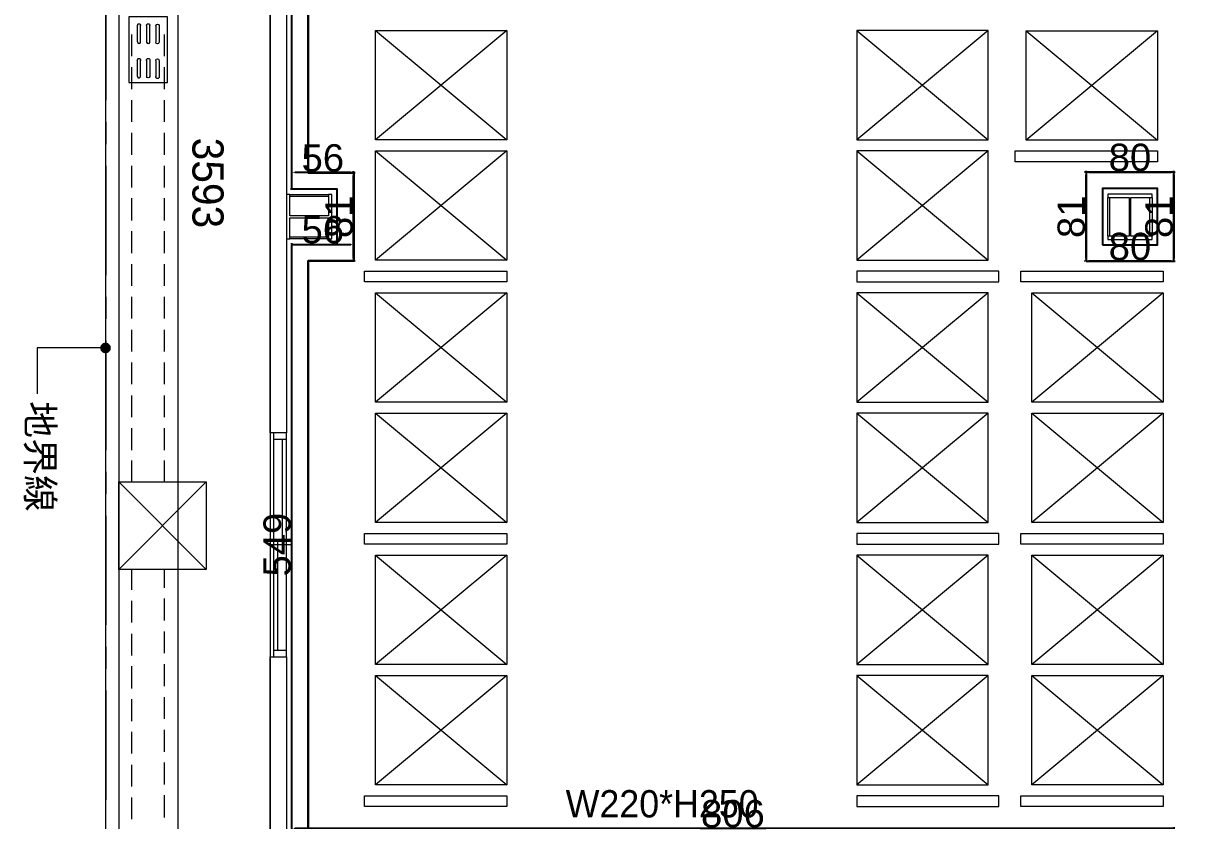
# Model space of a CAD drawing. Header units: millimetres. Extents: x -15161 to 10473752, y -72817 to 33960.
# Drawn here: x 35540 to 36615, y 1159 to 1888 of the extents above; entities that cross this region are included whole.
import ezdxf

# ---------------------------------------------------------------- set-up
doc = ezdxf.new("R2010")
doc.units = ezdxf.units.MM
for name, color, linetype in [('PDF_單色填滿', 7, 'Continuous'), ('PDF_幾何圖形', 7, 'Continuous'), ('PDF_文字', 7, 'Continuous')]:
    doc.layers.add(name, color=color, linetype=linetype)
doc.styles.add('PDF PMingLiU', font='PMingLiU.ttf')
doc.styles.get("Standard").update_dxf_attribs({"font": 'arial.ttf'})
doc.dimstyles.new('ISO-25', dxfattribs={"dimtxt": 25, "dimasz": 2.5, "dimexe": 1.25, "dimexo": 0.625, "dimtad": 1, "dimdec": 0, "dimtxsty": 'Standard', "dimcen": 2.5, "dimadec": 0, "dimazin": 0, "dimtfac": 1, "dimtdec": 0, "dimtmove": 0, "dimatfit": 3, "dimfxl": 1, "dimarcsym": 0})

# ---------------------------------------------------------------- blocks, each defined once
blk = doc.blocks.new('拆除後的建築底圖1131126')
at = {"layer": 'PDF_單色填滿', "lineweight": 0}
for points in [[(9377.3, 1591.4), (9377.7, 1593.5), (9381.9, 1591.4)], [(9377.7, 1588.9), (9377.3, 1591.4), (9381.9, 1591.4)], [(9377.7, 1593.5), (9379.8, 1595.6), (9381.9, 1591.4)], [(9379.8, 1586.8), (9377.7, 1588.9), (9381.9, 1591.4)], [(9379.8, 1595.6), (9381.9, 1596.1), (9381.9, 1591.4)], [(9381.9, 1586.3), (9379.8, 1586.8), (9381.9, 1591.4)], [(9381.9, 1596.1), (9384.5, 1595.6), (9381.9, 1591.4)], [(9384.5, 1595.6), (9386.6, 1593.5), (9381.9, 1591.4)], [(9386.6, 1593.5), (9387, 1591.4), (9381.9, 1591.4)], [(9387, 1591.4), (9386.6, 1588.9), (9381.9, 1591.4)], [(9386.6, 1588.9), (9384.5, 1586.8), (9381.9, 1591.4)], [(9384.5, 1586.8), (9381.9, 1586.3), (9381.9, 1591.4)]]:
    blk.add_solid(points, dxfattribs=at)
at = {"layer": 'PDF_幾何圖形', "lineweight": 0}
for points in [[(10789.3, -581.5), (9382.4, -762.3), (9382.4, 3697.8), (9394.2, 3697.8), (9394.2, -748.7), (10787.6, -569.6)], [(9532.7, 3547.1), (9532.7, -46.7), (9448.4, -46.7), (9448.4, 3547.1)], [(9547.5, 1980.5), (9547.5, 1513.5), (9532.7, 1513.5), (9532.7, 1980.5)], [(9438.7, 1834), (9438.7, 1894.1), (9403.5, 1894.1), (9403.5, 1834)], [(9586, 1690.9), (9589, 1690.9), (9589, 1731.6), (9586, 1731.6), (9586, 1712.1), (9550.5, 1712.1), (9550.5, 1731.6), (9547.5, 1731.6), (9547.5, 1690.9), (9550.5, 1690.9), (9550.5, 1710.4), (9586, 1710.4)], [(9550.5, 1729.9), (9550.5, 1731.6), (9586, 1731.6), (9586, 1729.9)], [(10298.2, 1693.4), (10298.2, 1690.5), (10338.8, 1690.5), (10338.8, 1693.4), (10319.4, 1693.4), (10319.4, 1729), (10338.8, 1729), (10338.8, 1732), (10298.2, 1732), (10298.2, 1729), (10317.7, 1729), (10317.7, 1693.4)], [(10298.2, 1693.4), (10298.2, 1729), (10299.9, 1729), (10299.9, 1693.4)], [(10336.7, 1693.4), (10336.7, 1729), (10338.8, 1729), (10338.8, 1693.4)], [(9550.5, 1690.9), (9550.5, 1693), (9586, 1693), (9586, 1690.9)], [(9394.2, 1388.6), (9394.2, 1468.6), (9474.2, 1468.6), (9474.2, 1388.6)]]:
    blk.add_lwpolyline(points, close=True, dxfattribs=at)
for points in [[(9382.4, 1917.9), (9382.4, 1817.9)], [(9411.2, 1886.1), (9411.6, 1886.9), (9411.6, 1887.4), (9412, 1887.8), (9413.3, 1887.8), (9413.7, 1887.4), (9414.1, 1886.9), (9414.1, 1886.1)], [(9411.2, 1886.5), (9411.2, 1871.3), (9411.6, 1870.9), (9411.6, 1870), (9412, 1870), (9412.9, 1869.6), (9413.3, 1870), (9413.7, 1870), (9414.1, 1870.9), (9414.1, 1871.3), (9414.1, 1886.5)], [(9419.6, 1886.1), (9419.6, 1886.9), (9420.1, 1887.4), (9420.5, 1887.8), (9421.7, 1887.8), (9422.2, 1887.4), (9422.6, 1886.9), (9422.6, 1886.1)], [(9419.6, 1886.5), (9419.6, 1871.3), (9419.6, 1870.9), (9420.1, 1870), (9420.5, 1870), (9421.3, 1869.6), (9421.7, 1870), (9422.2, 1870), (9422.6, 1870.9), (9422.6, 1871.3), (9422.6, 1886.5)], [(9428.1, 1886.1), (9428.1, 1870.9)], [(9431.1, 1886.1), (9431.1, 1870.9)], [(9406.1, 1858.2), (9406.1, 1878.1)], [(9436.1, 1858.2), (9436.1, 1878.1)], [(9448.4, 1858.2), (9448.4, 1878.1)], [(9411.2, 1854.3), (9411.6, 1855.2), (9411.6, 1855.6), (9412, 1856), (9413.3, 1856), (9413.7, 1855.6), (9414.1, 1855.2), (9414.1, 1854.3)], [(9411.2, 1854.8), (9411.2, 1839.5), (9411.6, 1839.1), (9411.6, 1838.7), (9412, 1838.3), (9413.3, 1838.3), (9414.1, 1839.1), (9414.1, 1839.5), (9414.1, 1854.8)], [(9419.6, 1854.3), (9419.6, 1855.2), (9420.1, 1855.6), (9420.5, 1856), (9421.7, 1856), (9422.2, 1855.6), (9422.6, 1855.2), (9422.6, 1854.3)], [(9419.6, 1854.8), (9419.6, 1839.5)], [(9422.6, 1854.8), (9422.6, 1839.5)], [(9428.1, 1854.3), (9428.1, 1839.1)], [(9431.1, 1854.3), (9431.1, 1839.1)], [(9406.1, 1828.1), (9406.1, 1848)], [(9431.1, 1839.5), (9431.1, 1838.7), (9430.2, 1837.8), (9428.9, 1837.8), (9428.1, 1838.7), (9428.1, 1839.5)], [(9436.1, 1828.1), (9436.1, 1848)], [(9448.4, 1828.1), (9448.4, 1848)], [(9406.1, 1798), (9406.1, 1817.9)], [(9436.1, 1798), (9436.1, 1817.9)], [(9448.4, 1798), (9448.4, 1817.9)], [(9382.4, 1798), (9382.4, 1777.7)], [(9406.1, 1768), (9406.1, 1787.9)], [(9436.1, 1768), (9436.1, 1787.9)], [(9448.4, 1768), (9448.4, 1787.9)], [(9382.4, 1757.8), (9382.4, 1657.9)], [(9406.1, 1737.9), (9406.1, 1757.8)], [(9436.1, 1737.9), (9436.1, 1757.8)], [(9448.4, 1737.9), (9448.4, 1757.8)], [(9406.1, 1707.8), (9406.1, 1728.2)], [(9436.1, 1707.8), (9436.1, 1728.2)], [(9448.4, 1707.8), (9448.4, 1728.2)], [(9406.1, 1677.8), (9406.1, 1698.1)], [(9436.1, 1677.8), (9436.1, 1698.1)], [(9448.4, 1677.8), (9448.4, 1698.1)], [(9406.1, 1648.1), (9406.1, 1668)], [(9436.1, 1648.1), (9436.1, 1668)], [(9448.4, 1648.1), (9448.4, 1668)], [(9382.4, 1638), (9382.4, 1617.7)], [(9406.1, 1618.1), (9406.1, 1638)], [(9436.1, 1618.1), (9436.1, 1638)], [(9448.4, 1618.1), (9448.4, 1638)], [(9406.1, 1588), (9406.1, 1607.9)], [(9436.1, 1588), (9436.1, 1607.9)], [(9448.4, 1588), (9448.4, 1607.9)], [(9384.1, 1591.4), (9319.7, 1591.4), (9319.7, 1549.1)], [(9382.4, 1597.8), (9382.4, 1497.8)], [(9406.1, 1558), (9406.1, 1577.9)], [(9436.1, 1558), (9436.1, 1577.9)], [(9448.4, 1558), (9448.4, 1577.9)], [(9406.1, 1527.9), (9406.1, 1547.8)], [(9436.1, 1527.9), (9436.1, 1547.8)], [(9448.4, 1527.9), (9448.4, 1547.8)], [(9406.1, 1497.8), (9406.1, 1517.7)], [(9436.1, 1497.8), (9436.1, 1517.7)], [(9448.4, 1497.8), (9448.4, 1517.7)], [(9532.7, 1513.5), (9532.7, 1308.6), (9547.5, 1308.6), (9547.5, 1513.5)], [(9535.6, 1513.5), (9535.6, 1308.6)], [(9547.5, 1507.6), (9535.6, 1507.6)], [(9543.7, 1507.6), (9543.7, 1406.8)], [(9406.1, 1468.6), (9406.1, 1488.1)], [(9436.1, 1468.6), (9436.1, 1488.1)], [(9448.4, 1468.6), (9448.4, 1488.1)], [(9382.4, 1477.9), (9382.4, 1457.6)], [(9394.2, 1468.6), (9474.2, 1388.6)], [(9474.2, 1468.6), (9394.2, 1388.6)], [(9382.4, 1437.7), (9382.4, 1337.8)], [(9551.7, 1411), (9531.4, 1411)], [(9539.5, 1314.5), (9539.5, 1414.8)], [(9406.1, 1370), (9406.1, 1388.6)], [(9436.1, 1371.7), (9436.1, 1388.6)], [(9448.4, 1372.5), (9448.4, 1388.6)], [(9406.1, 1339.9), (9406.1, 1359.8)], [(9436.1, 1342), (9436.1, 1361.9)], [(9448.4, 1342.4), (9448.4, 1362.8)], [(9406.1, 1309.8), (9406.1, 1329.7)], [(9436.1, 1312), (9436.1, 1331.9)], [(9448.4, 1312.8), (9448.4, 1332.7)], [(9382.4, 1317.9), (9382.4, 1297.6)], [(9547.5, 1314.5), (9535.6, 1314.5)], [(9436.1, 1281.9), (9436.1, 1301.8)], [(9448.4, 1282.7), (9448.4, 1302.6)], [(9547.5, 1308.6), (9547.5, 826.3), (9532.7, 826.3), (9532.7, 1308.6)], [(9406.1, 1279.8), (9406.1, 1300.1)], [(9382.4, 1277.7), (9382.4, 1177.7)], [(9406.1, 1249.7), (9406.1, 1270)], [(9436.1, 1251.8), (9436.1, 1271.7)], [(9448.4, 1252.7), (9448.4, 1272.6)], [(9406.1, 1220.1), (9406.1, 1240)], [(9436.1, 1221.8), (9436.1, 1241.7)], [(9448.4, 1222.6), (9448.4, 1242.5)], [(9406.1, 1190), (9406.1, 1209.9)], [(9436.1, 1191.7), (9436.1, 1212)], [(9448.4, 1192.6), (9448.4, 1212.5)], [(9406.1, 1160), (9406.1, 1179.9)], [(9436.1, 1161.7), (9436.1, 1182)], [(9448.4, 1162.5), (9448.4, 1182.4)]]:
    blk.add_lwpolyline(points, dxfattribs=at)
at = {"layer": 'PDF_幾何圖形', "lineweight": 13}
for points in [[(9382.4, 1917.9), (9382.4, 1817.9)], [(9382.4, 1798), (9382.4, 1777.7)], [(9382.4, 1757.8), (9382.4, 1657.9)], [(9382.4, 1638), (9382.4, 1617.7)], [(9382.4, 1597.8), (9382.4, 1497.8)], [(9382.4, 1477.9), (9382.4, 1457.6)], [(9382.4, 1437.7), (9382.4, 1337.8)], [(9382.4, 1317.9), (9382.4, 1297.6)], [(9382.4, 1277.7), (9382.4, 1177.7)]]:
    blk.add_lwpolyline(points, dxfattribs=at)
at = {"layer": 'PDF_幾何圖形', "lineweight": 0}
for points in [[(9428.1, 1886.1), (9428.1, 1887.9), (9431.1, 1887.8), (9431.1, 1886.1)], [(9431.1, 1870.9), (9431.1, 1869.1), (9428.1, 1869.1), (9428.1, 1870.9)], [(9428.1, 1854.3), (9428.1, 1856.1), (9431.1, 1856.1), (9431.1, 1854.3)], [(9422.6, 1839.5), (9422.6, 1837.8), (9419.6, 1837.8), (9419.6, 1839.5)]]:
    blk.add_open_spline(points, degree=3, dxfattribs=at)
at = {"layer": 'PDF_文字', "attachment_point": 4, "rotation": 270, "style": 'PDF PMingLiU'}
for s, insert, char_height in [('3593', (9475.6, 1783.6), 28.45), ('地界線', (9321, 1542.6), 24.78)]:
    blk.add_mtext(s, dxfattribs=dict(at, insert=insert, char_height=char_height))
blk = doc.blocks.new('*D57')
at = {"color": 0, "lineweight": -2, "transparency": 16777216}
for p, q in [((35785.8, 1152.2), (35785.8, 1152.8)), ((36589.6, 1151.6), (35788.3, 1151.6)), ((36592.1, 1152.2), (36592.1, 1152.8))]:
    blk.add_line(p, q, dxfattribs=at)
at = {"color": 0, "transparency": 16777216}
for points in [[(35788.3, 1152), (35788.3, 1151.2), (35785.8, 1151.6)], [(36589.6, 1152), (36589.6, 1151.2), (36592.1, 1151.6)]]:
    blk.add_solid(points, dxfattribs=at)
at = {"layer": 'Defpoints', "color": 0, "transparency": 16777216}
for p in [(35785.8, 1151.6), (35785.8, 1151.6), (36592.1, 1151.6)]:
    blk.add_point(p, dxfattribs=at)
at = {"color": 0, "transparency": 16777216, "insert": (36188.9, 1165), "char_height": 25, "attachment_point": 5}
blk.add_mtext('806', dxfattribs=at)
blk = doc.blocks.new('*D58')
at = {"color": 0, "lineweight": -2, "transparency": 16777216}
for p, q in [((35785.8, 1139.1), (35785.8, 1683.4)), ((35786.4, 1685.9), (35787, 1685.9)), ((35785.1, 1136.6), (35784.5, 1136.6))]:
    blk.add_line(p, q, dxfattribs=at)
at = {"color": 0, "transparency": 16777216}
for points in [[(35785.3, 1683.4), (35786.2, 1683.4), (35785.8, 1685.9)], [(35785.3, 1139.1), (35786.2, 1139.1), (35785.8, 1136.6)]]:
    blk.add_solid(points, dxfattribs=at)
at = {"layer": 'Defpoints', "color": 0, "transparency": 16777216}
for p in [(35785.8, 1685.9), (35785.8, 1685.9), (35785.8, 1136.6)]:
    blk.add_point(p, dxfattribs=at)
at = {"color": 0, "transparency": 16777216, "insert": (35772.4, 1411.3), "char_height": 25, "attachment_point": 5, "rotation": 90}
blk.add_mtext('549', dxfattribs=at)
blk = doc.blocks.new('*D59')
at = {"color": 0, "lineweight": -2, "transparency": 16777216}
for p, q in [((35785.8, 1686.5), (35785.8, 1687.2)), ((35788.3, 1685.9), (35839.7, 1685.9)), ((35842.2, 1686.5), (35842.2, 1687.2))]:
    blk.add_line(p, q, dxfattribs=at)
at = {"color": 0, "transparency": 16777216}
for points in [[(35788.3, 1686.3), (35788.3, 1685.5), (35785.8, 1685.9)], [(35839.7, 1686.3), (35839.7, 1685.5), (35842.2, 1685.9)]]:
    blk.add_solid(points, dxfattribs=at)
at = {"layer": 'Defpoints', "color": 0, "transparency": 16777216}
for p in [(35785.8, 1685.9), (35842.2, 1685.9), (35842.2, 1685.9)]:
    blk.add_point(p, dxfattribs=at)
at = {"color": 0, "transparency": 16777216, "insert": (35814, 1699.3), "char_height": 25, "attachment_point": 5}
blk.add_mtext('56', dxfattribs=at)
blk = doc.blocks.new('*D60')
at = {"color": 0, "lineweight": -2, "transparency": 16777216}
for p, q in [((35842.2, 1673.4), (35842.2, 1749.1)), ((35842.9, 1751.6), (35843.5, 1751.6)), ((35842.9, 1670.9), (35843.5, 1670.9))]:
    blk.add_line(p, q, dxfattribs=at)
at = {"color": 0, "transparency": 16777216}
for points in [[(35841.8, 1749.1), (35842.7, 1749.1), (35842.2, 1751.6)], [(35841.8, 1673.4), (35842.7, 1673.4), (35842.2, 1670.9)]]:
    blk.add_solid(points, dxfattribs=at)
at = {"layer": 'Defpoints', "color": 0, "transparency": 16777216}
for p in [(35842.2, 1751.6), (35842.2, 1751.6), (35842.2, 1670.9)]:
    blk.add_point(p, dxfattribs=at)
at = {"color": 0, "transparency": 16777216, "insert": (35828.9, 1711.2), "char_height": 25, "attachment_point": 5, "rotation": 90}
blk.add_mtext('81', dxfattribs=at)
blk = doc.blocks.new('*D61')
at = {"color": 0, "lineweight": -2, "transparency": 16777216}
for p, q in [((35785.8, 1752.2), (35785.8, 1752.8)), ((35842.2, 1752.2), (35842.2, 1752.8)), ((35839.7, 1751.6), (35788.3, 1751.6))]:
    blk.add_line(p, q, dxfattribs=at)
at = {"color": 0, "transparency": 16777216}
for points in [[(35788.3, 1752), (35788.3, 1751.1), (35785.8, 1751.6)], [(35839.7, 1752), (35839.7, 1751.1), (35842.2, 1751.6)]]:
    blk.add_solid(points, dxfattribs=at)
at = {"layer": 'Defpoints', "color": 0, "transparency": 16777216}
for p in [(35785.8, 1751.6), (35785.8, 1751.6), (35842.2, 1751.6)]:
    blk.add_point(p, dxfattribs=at)
at = {"color": 0, "transparency": 16777216, "insert": (35814, 1764.9), "char_height": 25, "attachment_point": 5}
blk.add_mtext('56', dxfattribs=at)
blk = doc.blocks.new('*D62')
at = {"color": 0, "lineweight": -2, "transparency": 16777216}
for p, q in [((35800.1, 2279.6), (35784.5, 2279.6)), ((35785.8, 1739.1), (35785.8, 2277.1)), ((35800.1, 1736.6), (35784.5, 1736.6))]:
    blk.add_line(p, q, dxfattribs=at)
at = {"color": 0, "transparency": 16777216}
for points in [[(35785.3, 2277.1), (35786.2, 2277.1), (35785.8, 2279.6)], [(35785.3, 1739.1), (35786.2, 1739.1), (35785.8, 1736.6)]]:
    blk.add_solid(points, dxfattribs=at)
at = {"layer": 'Defpoints', "color": 0, "transparency": 16777216}
for p in [(35785.8, 2279.6), (35800.8, 2279.6), (35800.8, 1736.6)]:
    blk.add_point(p, dxfattribs=at)
at = {"color": 0, "transparency": 16777216, "insert": (35772.4, 2008.1), "char_height": 25, "attachment_point": 5, "rotation": 90}
blk.add_mtext('543', dxfattribs=at)
blk = doc.blocks.new('*D85')
at = {"color": 0, "lineweight": -2, "transparency": 16777216}
for p, q in [((36511.7, 1752.6), (36511.7, 1753.2)), ((36591.9, 1752.6), (36591.9, 1753.2)), ((36514.2, 1752), (36589.4, 1752))]:
    blk.add_line(p, q, dxfattribs=at)
at = {"color": 0, "transparency": 16777216}
for points in [[(36514.2, 1752.4), (36514.2, 1751.6), (36511.7, 1752)], [(36589.4, 1752.4), (36589.4, 1751.6), (36591.9, 1752)]]:
    blk.add_solid(points, dxfattribs=at)
at = {"layer": 'Defpoints', "color": 0, "transparency": 16777216}
for p in [(36511.7, 1752), (36591.9, 1752), (36591.9, 1752)]:
    blk.add_point(p, dxfattribs=at)
at = {"color": 0, "transparency": 16777216, "insert": (36551.8, 1765.4), "char_height": 25, "attachment_point": 5}
blk.add_mtext('80', dxfattribs=at)
blk = doc.blocks.new('*D86')
at = {"color": 0, "lineweight": -2, "transparency": 16777216}
for p, q in [((36591.9, 1749.5), (36591.9, 1673)), ((36592.5, 1752), (36593.1, 1752)), ((36592.5, 1670.5), (36593.1, 1670.5))]:
    blk.add_line(p, q, dxfattribs=at)
at = {"color": 0, "transparency": 16777216}
for points in [[(36591.5, 1749.5), (36592.3, 1749.5), (36591.9, 1752)], [(36591.5, 1673), (36592.3, 1673), (36591.9, 1670.5)]]:
    blk.add_solid(points, dxfattribs=at)
at = {"layer": 'Defpoints', "color": 0, "transparency": 16777216}
for p in [(36591.9, 1752), (36591.9, 1670.5), (36591.9, 1670.5)]:
    blk.add_point(p, dxfattribs=at)
at = {"color": 0, "transparency": 16777216, "insert": (36578.5, 1711.2), "char_height": 25, "attachment_point": 5, "rotation": 90}
blk.add_mtext('81', dxfattribs=at)
blk = doc.blocks.new('*D83')
at = {"color": 0, "lineweight": -2, "transparency": 16777216}
for p, q in [((36511.7, 1671.1), (36511.7, 1671.7)), ((36589.4, 1670.5), (36514.2, 1670.5)), ((36591.9, 1671.1), (36591.9, 1671.7))]:
    blk.add_line(p, q, dxfattribs=at)
at = {"color": 0, "transparency": 16777216}
for points in [[(36514.2, 1670.9), (36514.2, 1670.1), (36511.7, 1670.5)], [(36589.4, 1670.9), (36589.4, 1670.1), (36591.9, 1670.5)]]:
    blk.add_solid(points, dxfattribs=at)
at = {"layer": 'Defpoints', "color": 0, "transparency": 16777216}
for p in [(36511.7, 1670.5), (36511.7, 1670.5), (36591.9, 1670.5)]:
    blk.add_point(p, dxfattribs=at)
at = {"color": 0, "transparency": 16777216, "insert": (36551.8, 1683.9), "char_height": 25, "attachment_point": 5}
blk.add_mtext('80', dxfattribs=at)
blk = doc.blocks.new('*D84')
at = {"color": 0, "lineweight": -2, "transparency": 16777216}
for p, q in [((36511, 1752), (36510.4, 1752)), ((36511.7, 1673), (36511.7, 1749.5)), ((36511, 1670.5), (36510.4, 1670.5))]:
    blk.add_line(p, q, dxfattribs=at)
at = {"color": 0, "transparency": 16777216}
for points in [[(36511.2, 1749.5), (36512.1, 1749.5), (36511.7, 1752)], [(36511.2, 1673), (36512.1, 1673), (36511.7, 1670.5)]]:
    blk.add_solid(points, dxfattribs=at)
at = {"layer": 'Defpoints', "color": 0, "transparency": 16777216}
for p in [(36511.7, 1752), (36511.7, 1752), (36511.7, 1670.5)]:
    blk.add_point(p, dxfattribs=at)
at = {"color": 0, "transparency": 16777216, "insert": (36498.3, 1711.2), "char_height": 25, "attachment_point": 5, "rotation": 90}
blk.add_mtext('81', dxfattribs=at)

msp = doc.modelspace()

# ---------------------------------------------------------------- linework, layer by layer
at = {"color": 8, "lineweight": 13, "ltscale": 0.13}
for p, q in [((35982.2469, 1881.5932), (35862.2469, 1781.5932)), ((35862.2469, 1881.5932), (35982.2469, 1781.5932)), ((36302.093, 1881.5932), (36422.093, 1781.5932)), ((36422.093, 1881.5932), (36302.093, 1781.5932)), ((36576.8942, 1881.4029), (36456.8942, 1781.4029)), ((36456.8942, 1881.4029), (36576.8942, 1781.4029)), ((35982.2469, 1771.5932), (35862.2469, 1671.5932)), ((35862.2469, 1771.5932), (35982.2469, 1671.5932)), ((36302.093, 1771.5932), (36422.093, 1671.5932)), ((36422.093, 1771.5932), (36302.093, 1671.5932)), ((35982.2469, 1641.5932), (35862.2469, 1541.5932)), ((35862.2469, 1641.5932), (35982.2469, 1541.5932)), ((36302.093, 1641.5932), (36422.093, 1541.5932)), ((36422.093, 1641.5932), (36302.093, 1541.5932)), ((36582.093, 1641.5932), (36462.093, 1541.5932)), ((36462.093, 1641.5932), (36582.093, 1541.5932)), ((35982.2469, 1531.5932), (35862.2469, 1431.5932)), ((35862.2469, 1531.5932), (35982.2469, 1431.5932)), ((36302.093, 1531.5932), (36422.093, 1431.5932)), ((36422.093, 1531.5932), (36302.093, 1431.5932)), ((36582.093, 1531.5932), (36462.093, 1431.5932)), ((36462.093, 1531.5932), (36582.093, 1431.5932)), ((35982.2469, 1401.5932), (35862.2469, 1301.5932)), ((35862.2469, 1401.5932), (35982.2469, 1301.5932)), ((36302.093, 1401.5932), (36422.093, 1301.5932)), ((36422.093, 1401.5932), (36302.093, 1301.5932)), ((36582.093, 1401.5932), (36462.093, 1301.5932)), ((36462.093, 1401.5932), (36582.093, 1301.5932)), ((35982.2469, 1291.5932), (35862.2469, 1191.5932)), ((35862.2469, 1291.5932), (35982.2469, 1191.5932)), ((36302.093, 1291.5932), (36422.093, 1191.5932)), ((36422.093, 1291.5932), (36302.093, 1191.5932)), ((36582.093, 1291.5932), (36462.093, 1191.5932)), ((36462.093, 1291.5932), (36582.093, 1191.5932))]:
    msp.add_line(p, q, dxfattribs=at)
at = {"color": 94}
for points in [[(38027.8319, 495.9855), (37326.0919, 495.9855), (37326.0919, 536.2084), (37277.5625, 536.2084), (37277.5625, 495.9855), (36577.093, 495.9855), (36577.093, 1136.5932), (35785.7534, 1136.5932), (35785.7534, 1685.9085), (35827.2469, 1685.9085), (35827.2469, 1736.5548), (35785.7534, 1736.5548), (35785.7534, 2279.5995), (35827.2469, 2279.5995), (35827.2469, 2309.5804), (36520.5186, 2309.5804), (36520.5186, 2279.5995), (36621.1268, 2279.5995), (36621.1268, 2421.6203), (36586.9481, 2421.6203), (36586.9481, 3526.8628)], [(35800.7534, 1736.5548), (35785.7534, 1736.5548), (35785.7534, 2279.5995), (35800.7534, 2279.5995)], [(35800.7534, 2264.5995), (35800.7534, 1751.5548)], [(38012.8319, 510.9855), (37341.0919, 510.9855), (37341.0919, 551.2084), (37262.5625, 551.2084), (37262.5625, 510.9855), (36592.093, 510.9855), (36592.093, 1151.5932), (35800.7534, 1151.5932), (35800.7534, 1670.9085), (35842.2469, 1670.9085), (35842.2469, 1751.5548), (35800.7534, 1751.5548), (35800.7534, 2264.5995)], [(35827.2469, 1736.5548), (35785.7534, 1736.5548), (35785.7534, 1751.5548)], [(35800.7534, 1751.5548), (35842.2469, 1751.5548), (35842.2469, 1736.5548)], [(35827.2469, 1751.5548), (35827.2469, 1751.5548), (35842.2469, 1751.5548), (35842.2469, 1670.9085), (35827.2469, 1670.9085)], [(35827.2469, 1685.9085), (35827.2469, 1736.5548)], [(35800.7534, 1136.5932), (35785.7534, 1136.5932), (35785.7534, 1685.9085), (35800.7534, 1685.9085)], [(35785.7534, 1670.9085), (35785.7534, 1685.9085), (35827.2469, 1685.9085)], [(35842.2469, 1685.9085), (35842.2469, 1685.9085), (35842.2469, 1670.9085), (35800.7534, 1670.9085)], [(35800.7534, 1670.9085), (35800.7534, 1151.5932)]]:
    msp.add_lwpolyline(points, dxfattribs=at)
at = {"color": 8, "lineweight": 13, "ltscale": 0.13}
for points in [[(35982.2469, 1881.5932), (35982.2469, 1781.5932), (35862.2469, 1781.5932), (35862.2469, 1881.5932)], [(36302.093, 1881.5932), (36302.093, 1781.5932), (36422.093, 1781.5932), (36422.093, 1881.5932)], [(36576.8942, 1881.4029), (36576.8942, 1781.4029), (36456.8942, 1781.4029), (36456.8942, 1881.4029)], [(35982.2469, 1771.5932), (35982.2469, 1671.5932), (35862.2469, 1671.5932), (35862.2469, 1771.5932)], [(36302.093, 1771.5932), (36302.093, 1671.5932), (36422.093, 1671.5932), (36422.093, 1771.5932)], [(36446.8942, 1761.4029), (36446.8942, 1771.4029), (36576.8942, 1771.4029), (36576.8942, 1761.4029)], [(35852.2469, 1651.5932), (35852.2469, 1661.5932), (35982.2469, 1661.5932), (35982.2469, 1651.5932)], [(35852.2469, 1651.5932), (35852.2469, 1661.5932), (35982.2469, 1661.5932), (35982.2469, 1651.5932)], [(36432.093, 1651.5932), (36432.093, 1661.5932), (36302.093, 1661.5932), (36302.093, 1651.5932)], [(36432.093, 1651.5932), (36432.093, 1661.5932), (36302.093, 1661.5932), (36302.093, 1651.5932)], [(36452.093, 1651.5932), (36452.093, 1661.5932), (36582.093, 1661.5932), (36582.093, 1651.5932)], [(35982.2469, 1641.5932), (35982.2469, 1541.5932), (35862.2469, 1541.5932), (35862.2469, 1641.5932)], [(36302.093, 1641.5932), (36302.093, 1541.5932), (36422.093, 1541.5932), (36422.093, 1641.5932)], [(36582.093, 1641.5932), (36582.093, 1541.5932), (36462.093, 1541.5932), (36462.093, 1641.5932)], [(35982.2469, 1531.5932), (35982.2469, 1431.5932), (35862.2469, 1431.5932), (35862.2469, 1531.5932)], [(36302.093, 1531.5932), (36302.093, 1431.5932), (36422.093, 1431.5932), (36422.093, 1531.5932)], [(36582.093, 1531.5932), (36582.093, 1431.5932), (36462.093, 1431.5932), (36462.093, 1531.5932)], [(35852.2469, 1411.5932), (35852.2469, 1421.5932), (35982.2469, 1421.5932), (35982.2469, 1411.5932)], [(35852.2469, 1411.5932), (35852.2469, 1421.5932), (35982.2469, 1421.5932), (35982.2469, 1411.5932)], [(36432.093, 1411.5932), (36432.093, 1421.5932), (36302.093, 1421.5932), (36302.093, 1411.5932)], [(36432.093, 1411.5932), (36432.093, 1421.5932), (36302.093, 1421.5932), (36302.093, 1411.5932)], [(36452.093, 1411.5932), (36452.093, 1421.5932), (36582.093, 1421.5932), (36582.093, 1411.5932)], [(36452.093, 1411.5932), (36452.093, 1421.5932), (36582.093, 1421.5932), (36582.093, 1411.5932)], [(35982.2469, 1401.5932), (35982.2469, 1301.5932), (35862.2469, 1301.5932), (35862.2469, 1401.5932)], [(36302.093, 1401.5932), (36302.093, 1301.5932), (36422.093, 1301.5932), (36422.093, 1401.5932)], [(36582.093, 1401.5932), (36582.093, 1301.5932), (36462.093, 1301.5932), (36462.093, 1401.5932)], [(35982.2469, 1291.5932), (35982.2469, 1191.5932), (35862.2469, 1191.5932), (35862.2469, 1291.5932)], [(36302.093, 1291.5932), (36302.093, 1191.5932), (36422.093, 1191.5932), (36422.093, 1291.5932)], [(36582.093, 1291.5932), (36582.093, 1191.5932), (36462.093, 1191.5932), (36462.093, 1291.5932)], [(35852.2469, 1171.5932), (35852.2469, 1181.5932), (35982.2469, 1181.5932), (35982.2469, 1171.5932)], [(36432.093, 1171.5932), (36432.093, 1181.5932), (36302.093, 1181.5932), (36302.093, 1171.5932)], [(36452.093, 1171.5932), (36452.093, 1181.5932), (36582.093, 1181.5932), (36582.093, 1171.5932)]]:
    msp.add_lwpolyline(points, close=True, dxfattribs=at)
at = {"color": 94}
for points in [[(36511.6579, 1670.4849), (36591.8812, 1670.4849), (36591.8812, 1751.9784), (36511.6579, 1751.9784)], [(36526.6579, 1685.4849), (36576.8812, 1685.4849), (36576.8812, 1736.9784), (36526.6579, 1736.9784)]]:
    msp.add_lwpolyline(points, close=True, dxfattribs=at)

# ---------------------------------------------------------------- block references
at = {"color": 30}
msp.add_blockref('拆除後的建築底圖1131126', (26233.2578, 0), dxfattribs=at)

# ---------------------------------------------------------------- texts
at = {"color": 30, "insert": (36036.0152, 1161.3354), "char_height": 25, "attachment_point": 7}
msp.add_mtext_dynamic_manual_height_columns('{\\fPMingLiU|b0|i0|c136|p18;\\C150;\\c16744192;W220*H250}', width=230.42296, gutter_width=12.5, heights=[0], dxfattribs=at)

# ---------------------------------------------------------------- dimensions: what is measured, and where the dimension line sits
at = {"color": 5}
for base, p1, p2, picture, middle in [((35785.7534, 2279.5995), (35800.7534, 1736.5548), (35800.7534, 2279.5995), '*D62', (35772.3556, 2008.0772)), ((35842.2469, 1751.5548), (35842.2469, 1670.9085), (35842.2469, 1751.5548), '*D60', (35828.8575, 1711.2316)), ((36511.6579, 1751.9784), (36511.6579, 1670.4849), (36511.6579, 1751.9784), '*D84', (36498.2686, 1711.2316)), ((36591.8812, 1670.4849), (36591.8812, 1751.9784), (36591.8812, 1670.4849), '*D86', (36578.4919, 1711.2316)), ((35785.7534, 1685.9085), (35785.7534, 1136.5932), (35785.7534, 1685.9085), '*D58', (35772.3641, 1411.2508))]:
    dim = msp.add_linear_dim(base=base, p1=p1, p2=p2, angle=90, dimstyle='ISO-25', dxfattribs=at)
    dim.commit()
    dim.dimension.update_dxf_attribs({"geometry": picture, "text_midpoint": middle})
for base, p1, p2, picture, middle in [((35785.7534, 1751.5548), (35842.2469, 1751.5548), (35785.7534, 1751.5548), '*D61', (35814.0001, 1764.9441)), ((36591.8812, 1751.9784), (36511.6579, 1751.9784), (36591.8812, 1751.9784), '*D85', (36551.7696, 1765.3677)), ((35842.2469, 1685.9085), (35785.7534, 1685.9085), (35842.2469, 1685.9085), '*D59', (35814.0001, 1699.2978)), ((36511.6579, 1670.4849), (36591.8812, 1670.4849), (36511.6579, 1670.4849), '*D83', (36551.7696, 1683.8742)), ((35785.7534, 1151.5932), (36592.093, 1151.5932), (35785.7534, 1151.5932), '*D57', (36188.9232, 1164.9825))]:
    dim = msp.add_linear_dim(base=base, p1=p1, p2=p2, dimstyle='ISO-25', dxfattribs=at)
    dim.commit()
    dim.dimension.update_dxf_attribs({"geometry": picture, "text_midpoint": middle})

doc.saveas('drawing.dxf')
